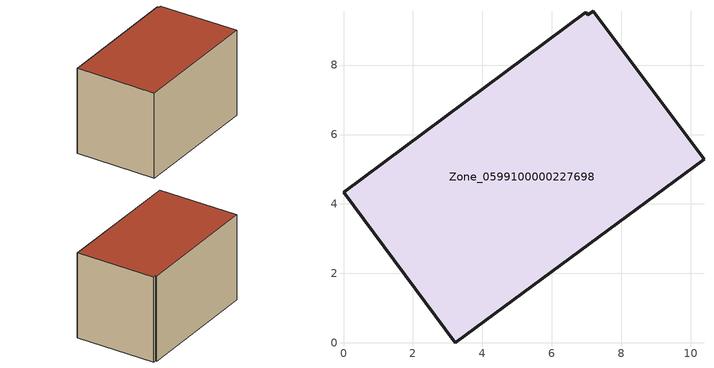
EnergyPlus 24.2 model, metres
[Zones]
Zone_0599100000227698
 floor ground (C_G): 7.19,9.55 10.38,5.29 3.22,0 0,4.34 6.98,9.52 7.03,9.44 z0
 wall outside (C_F): 3.22,0 10.38,5.29 7.19,9.55 7.03,9.44 6.98,9.52 0,4.34 3.22,0 z0:5.75
 roof outside (C_R): 10.38,5.29 7.19,9.55 7.03,9.44 6.98,9.52 0,4.34 3.22,0 z5.75
[BUILDING]
Pand.0599100000227698: North Axis=0; Terrain=City; Loads Convergence Tolerance Value=0.04; Temperature Convergence Tolerance Value=0.4; Solar Distribution=FullExterior; Maximum Number of Warmup Days=25; Minimum Number of Warmup Days=1
[Site:Location]
Rotterdam.The.Hague.AP_ZH_NLD Design_Conditions: Latitude=51.96; Longitude=4.45; Time Zone=1; Elevation=-4.5
[SITE:GROUNDTEMPERATURE:BUILDINGSURFACE]
18, 18, 18, 18, 18, 18, 18, 18, 18, 18, 18, 18
[MATERIAL] Thermal Absorptance=0.9; Solar Absorptance=0.7; Visible Absorptance=0.7
Name | Roughness | Thickness | Conductivity | Density | Specific Heat
G.TI.1975-1991 | MediumSmooth | 0.15 | 0.288461 | 540 | 1210
F.TI.1975-1991 | Rough | 0.3 | 0.230769 | 1920 | 840
R.TI.1975-1991 | MediumRough | 0.2 | 0.153846 | 1500 | 1000
[CONSTRUCTION]
C_G: G.TI.1975-1991
C_F: F.TI.1975-1991
C_R: R.TI.1975-1991
[ZONE]
Zone_0599100000227698: Type=1; Multiplier=1; Ceiling Height=Autocalculate; Volume=Autocalculate; Floor Area=autocalculate; Part of Total Floor Area=Yes
[ZONEINFILTRATION:DESIGNFLOWRATE]
Infil_Zone_0599100000227698: Zone or ZoneList or Space or SpaceList=Zone_0599100000227698; Schedule=AlwaysOn; Design Flow Rate Calculation Method=Flow/Area; Flow Rate per Floor Area=0.003; Constant Term Coefficient=1; Temperature Term Coefficient=0; Velocity Term Coefficient=0; Velocity Squared Term Coefficient=0
[HVACTEMPLATE:ZONE:IDEALLOADSAIRSYSTEM]
Zone_0599100000227698: Maximum Heating Supply Air Temperature=50; Minimum Cooling Supply Air Temperature=13; Maximum Heating Supply Air Humidity Ratio=0.0156; Minimum Cooling Supply Air Humidity Ratio=0.0077; Heating Limit=NoLimit; Cooling Limit=NoLimit; Dehumidification Control Type=ConstantSensibleHeatRatio; Cooling Sensible Heat Ratio=0.7; Dehumidification Setpoint=60; Humidification Control Type=None; Humidification Setpoint=30; Outdoor Air Method=None; Outdoor Air Flow Rate per Person=0.00944; Outdoor Air Flow Rate per Zone Floor Area=0; Outdoor Air Flow Rate per Zone=0; Demand Controlled Ventilation Type=None; Outdoor Air Economizer Type=NoEconomizer; Heat Recovery Type=None; Sensible Heat Recovery Effectiveness=0.7; Latent Heat Recovery Effectiveness=0.65
[ZONECONTROL:THERMOSTAT]
ThermostatControl_Zone_0599100000227698: Zone or ZoneList=Zone_0599100000227698; Control Type Schedule=DualSetpointControlType; Control 1=Thermostat_Zone_0599100000227698; Temperature Difference Between Cutout And Setpoint=0
[THERMOSTATSETPOINT:DUALSETPOINT]
Thermostat_Zone_0599100000227698: Heating Setpoint Temperature Schedule=HeatingSetpoint_Zone_0599100000227698; Cooling Setpoint Temperature Schedule=CoolingSetpoint_Zone_0599100000227698
[SCHEDULE:COMPACT]
HeatingSetpoint_Zone_0599100000227698: Through: 12/31, For: AllDays, Until: 24:00, 21
CoolingSetpoint_Zone_0599100000227698: Through: 12/31, For: AllDays, Until: 24:00, 24
DualSetpointControlType: Through: 12/31, For: AllDays, Until: 24:00, 4
AlwaysOn: Through: 12/31, For: AllDays, Until: 24:00, 1
